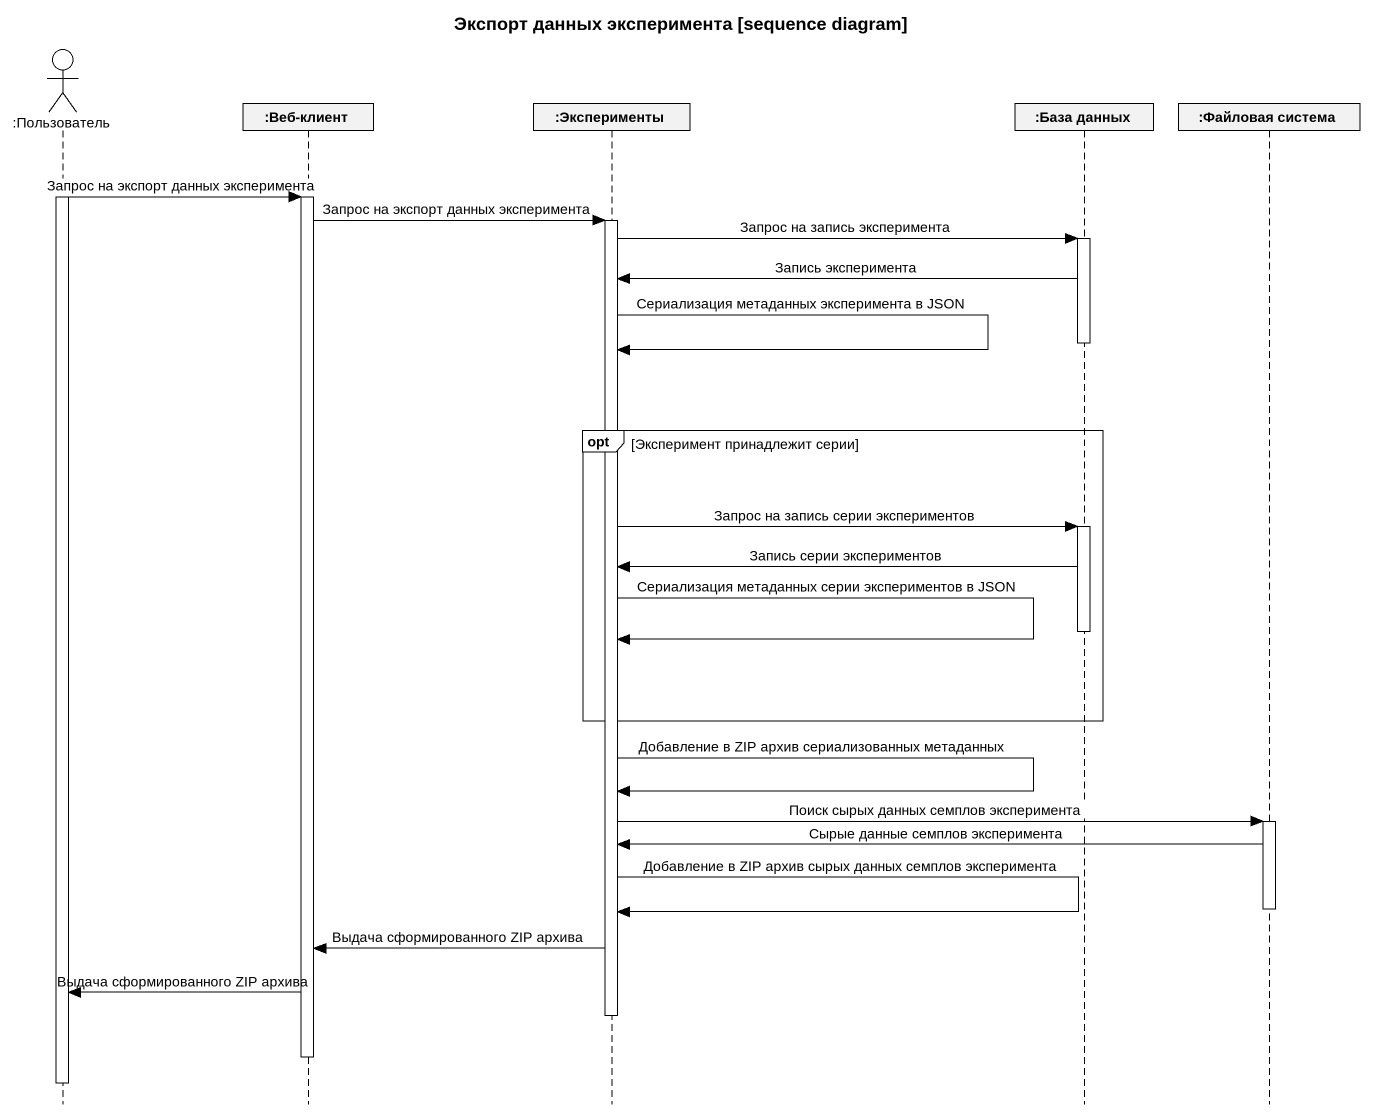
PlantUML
@startuml
title Экспорт данных эксперимента [sequence diagram]
hide footbox
actor ":Пользователь" as Пользователь
participant ":Веб-клиент" as Веб_клиент
participant ":Эксперименты" as Эксперименты
participant ":База данных" as База_данных
participant ":Файловая система" as Файловая_система

activate Пользователь
Пользователь -> Веб_клиент : Запрос на экспорт данных эксперимента
activate Веб_клиент
Веб_клиент -> Эксперименты : Запрос на экспорт данных эксперимента
activate Эксперименты
Эксперименты -> База_данных : Запрос на запись эксперимента
activate База_данных
База_данных -> Эксперименты : Запись эксперимента
deactivate База_данных
Эксперименты -> Эксперименты : Сериализация метаданных эксперимента в JSON
opt Эксперимент принадлежит серии
  Эксперименты -> База_данных : Запрос на запись серии экспериментов
  activate База_данных
  База_данных -> Эксперименты : Запись серии экспериментов
  deactivate База_данных
  Эксперименты -> Эксперименты : Сериализация метаданных серии экспериментов в JSON
end
Эксперименты -> Эксперименты : Добавление в ZIP архив сериализованных метаданных
Эксперименты -> Файловая_система : Поиск сырых данных семплов эксперимента
activate Файловая_система
Файловая_система -> Эксперименты : Сырые данные семплов эксперимента
deactivate Файловая_система
Эксперименты -> Эксперименты : Добавление в ZIP архив сырых данных семплов эксперимента
Эксперименты -> Веб_клиент : Выдача сформированного ZIP архива
Веб_клиент -> Пользователь : Выдача сформированного ZIP архива
deactivate Эксперименты
deactivate Веб_клиент
deactivate Пользователь
@enduml
